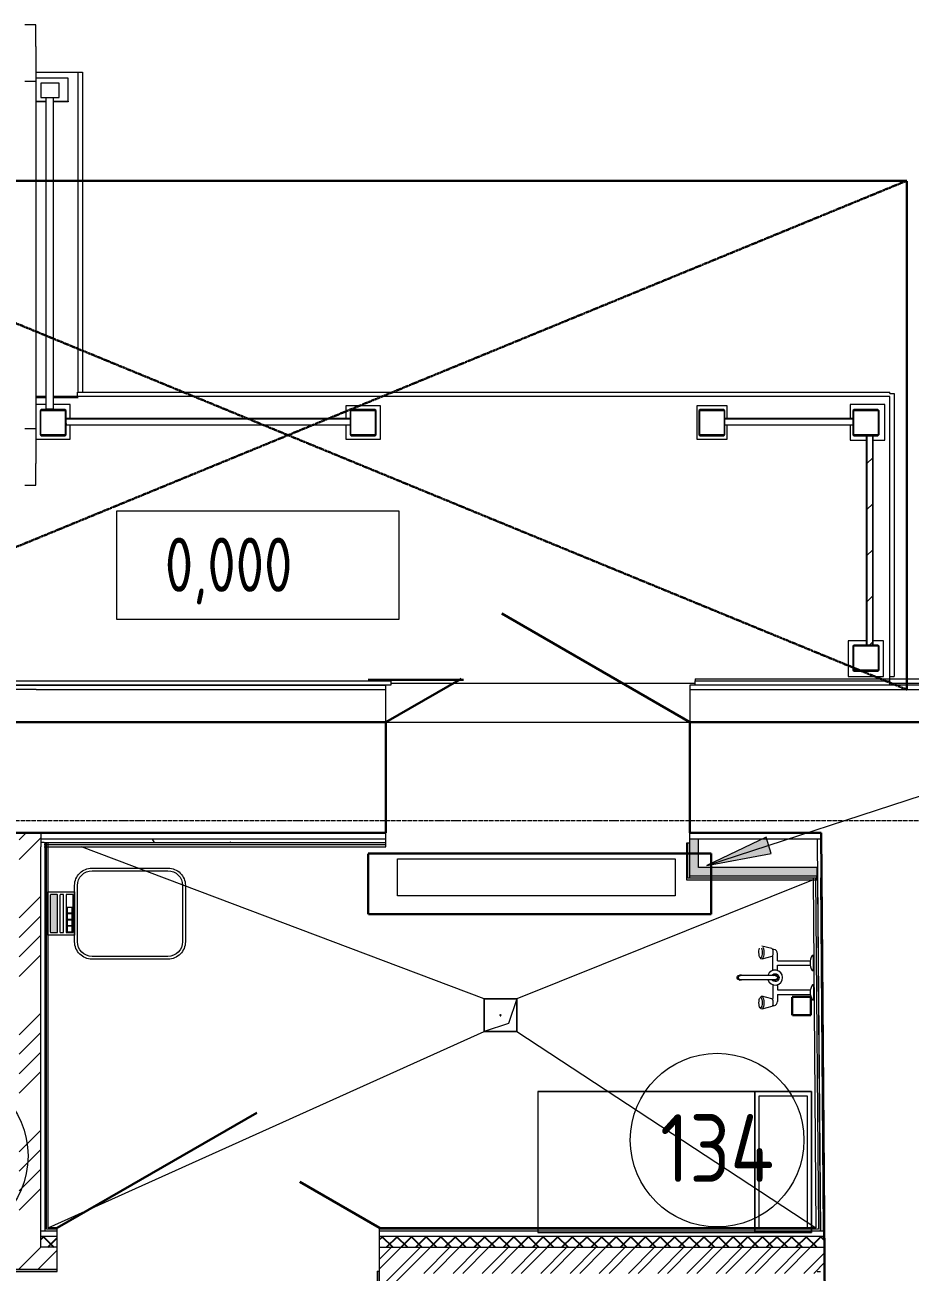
# Model space of a CAD drawing. Header units: millimetres. Extents: x -42533 to 645315, y 3457 to 82611.
# Drawn here: x 77898 to 81975, y 73440 to 79187 of the extents above; entities that cross this region are included whole.
import ezdxf

# ---------------------------------------------------------------- set-up
doc = ezdxf.new("R2010")
doc.units = ezdxf.units.MM
doc.linetypes.add('ADSK_Линия сетки', pattern=[25, 20, -2.5, 0, -2.5])
doc.linetypes.add('ADSK_Штриховая_ш3 п1_5', pattern=[4.5, 3, -1.5])
for name, color, linetype, lineweight in [('Аннотация', 7, 'Continuous', 18), ('Двери', 7, 'Continuous', 9), ('Обобщенные модели', 7, 'Continuous', 18), ('Оборудование', 7, 'Continuous', 18), ('Ограждение', 7, 'Continuous', 9), ('Оси', 253, 'Continuous', 9), ('Отметки', 7, 'Continuous', 9), ('Перекрытие', 7, 'Continuous', 18), ('Пищ_ОБорудование', 7, 'Continuous', 0), ('Стены внутренние', 7, 'Continuous', 18), ('Стены наружные', 7, 'Continuous', 18), ('Стены несущие', 7, 'Continuous', 30), ('Стены отделка', 7, 'Continuous', 30), ('Стены штриховка', 7, 'Continuous', 9), ('ТХ', 5, 'Continuous', 0), ('ШТРИХОВКА', 252, 'Continuous', 15)]:
    doc.layers.add(name, color=color, linetype=linetype, lineweight=lineweight)
doc.layers.add('Линии', color=7, linetype='Continuous', lineweight=9, true_color=0x00a600)
doc.layers.add('Тонкая', color=7, linetype='Continuous')
doc.layers.add('ЭОМ_Лотки рабочие', color=5, linetype='Continuous')
doc.styles.add('GOST Common', font='GOST_Common.ttf', dxfattribs={"width": 0.9, "height": 350})
doc.styles.add('GOST Common_3', font='GOST_Common.ttf', dxfattribs={"width": 0.8, "height": 350})
pattern_1 = [(0, (557.2, 188.9), (406.4, 101.6), [33.528, -271.272, 33.528, -271.272, -1625.6]), (0, (557.2, 188.9), (406.4, 101.6), [-609.6, 33.528, -576.072, 33.528, -271.272, -711.2]), (0, (557.2, 188.9), (406.4, 101.6), [-1524, 33.528, -169.672, 33.528, -474.472]), (120, (709.6, 239.7), (-291.18818, 301.15272), [33.528, -271.272, 33.528, -271.272, -1625.6]), (120, (709.6, 239.7), (-291.18818, 301.15272), [-609.6, 33.528, -576.072, 33.528, -271.272, -711.2]), (120, (709.6, 239.7), (-291.18818, 301.15272), [-1524, 33.528, -169.672, 33.528, -474.472]), (240, (760.4, 442.9), (-115.21182, -402.75272), [33.528, -271.272, 33.528, -271.272, -1625.6]), (240, (760.4, 442.9), (-115.21182, -402.75272), [-609.6, 33.528, -576.072, 33.528, -271.272, -711.2]), (240, (760.4, 442.9), (-115.21182, -402.75272), [-1524, 33.528, -169.672, 33.528, -474.472])]
pattern_2 = [(45, (557.2, 188.9), (-106.06602, 106.06602), [])]

# ---------------------------------------------------------------- blocks, each defined once
blk = doc.blocks.new('ТХ пищеблок....')
at = {"layer": 'Пищ_ОБорудование', "linetype": 'Continuous', "lineweight": 0}
blk.add_hatch(color=8, dxfattribs=at).paths.add_polyline_path([(5100.8, 29524.9, -0.414214), (5102.8, 29526.9), (5132.2, 29526.9, -0.414214), (5134.2, 29524.9), (5134.2, 29354.1, -0.414214), (5132.2, 29352.1), (5102.8, 29352.1, -0.414214), (5100.8, 29354.1)], flags=0)
at = {"layer": 'Оборудование', "color": 8}
for p, q in [((6700.2, 29691.8), (7980.2, 29691.8)), ((6700.2, 29521.8), (6700.2, 29691.8)), ((7980.2, 29691.8), (7980.2, 29521.8)), ((7980.2, 29521.8), (6700.2, 29521.8))]:
    blk.add_line(p, q, dxfattribs=at)
blk.add_lwpolyline([(7347, 28619.3), (7347, 27969.3), (8607, 27969.3), (8607, 28619.3), (7347, 28619.3), (8347, 28619.3), (8347, 27969.3)], dxfattribs=at)
for points in [[(8347, 27969.3), (8347, 28619.3), (8607, 28619.3), (8607, 27969.3)], [(8367, 27989.3), (8367, 28599.3), (8587, 28599.3), (8587, 27989.3)]]:
    blk.add_lwpolyline(points, close=True, dxfattribs=at)
at = {"layer": 'Пищ_ОБорудование', "color": 8, "linetype": 'Continuous', "lineweight": 0, "flags": 128}
for points in [[(5723, 29569.5), (5723, 29309.5, -0.414214), (5643, 29229.5), (5293, 29229.5, -0.414214), (5213, 29309.5), (5213, 29569.5, -0.414214), (5293, 29649.5), (5643, 29649.5, -0.414214)], [(5710, 29569.5), (5710, 29309.5, -0.414214), (5643, 29242.5), (5293, 29242.5, -0.414214), (5226, 29309.5), (5226, 29569.5, -0.414214), (5293, 29636.5), (5643, 29636.5, -0.414214)], [(5100.8, 29524.9), (5100.8, 29354.1, 0.414214), (5102.8, 29352.1), (5132.2, 29352.1, 0.414214), (5134.2, 29354.1), (5134.2, 29524.9, 0.414214), (5132.2, 29526.9), (5102.8, 29526.9, 0.414214)], [(5145.4, 29524.9), (5145.4, 29354.1, 0.414214), (5147.4, 29352.1), (5160.1, 29352.1, 0.414214), (5162.1, 29354.1), (5162.1, 29524.9, 0.414214), (5160.1, 29526.9), (5147.4, 29526.9, 0.414214)], [(5173.2, 29524.9), (5173.2, 29354.1, 0.414214), (5175.2, 29352.1), (5204.7, 29352.1, 0.414214), (5206.7, 29354.1), (5206.7, 29524.9, 0.414214), (5204.7, 29526.9), (5175.2, 29526.9, 0.414214)]]:
    blk.add_lwpolyline(points, format="xyb", close=True, dxfattribs=at)
for points in [[(5088, 29539.5), (5213, 29539.5), (5213, 29339.5), (5088, 29339.5)], [(5177.9, 29467.2), (5177.9, 29442.5), (5201.7, 29442.5), (5201.7, 29467.2)], [(5177.9, 29438.4), (5177.9, 29413.7), (5201.7, 29413.7), (5201.7, 29438.4)], [(5177.9, 29409.6), (5177.9, 29384.9), (5201.7, 29384.9), (5201.7, 29409.6)], [(5177.9, 29380.8), (5177.9, 29356.1), (5201.7, 29356.1), (5201.7, 29380.8)]]:
    blk.add_lwpolyline(points, close=True, dxfattribs=at)
at = {"layer": 'ТХ', "color": 8, "linetype": 'Continuous'}
for p, q in [((8365.4, 29259.9), (8365.7, 29267.4)), ((8365.8, 29252.5), (8365.4, 29259.9)), ((8365.7, 29267.4), (8366.7, 29274.1)), ((8366.9, 29245.8), (8365.8, 29252.5)), ((8366.7, 29274.1), (8368.4, 29279.4)), ((8377.1, 29279.5), (8378.8, 29274.2)), ((8424.3, 29278.3), (8378.4, 29290.1)), ((8378.8, 29274.2), (8379.9, 29267.5)), ((8380, 29252.6), (8379, 29245.8)), ((8379.9, 29267.5), (8380.3, 29260)), ((8380.3, 29260), (8380, 29252.6)), ((8383.9, 29284.4), (8386, 29277.8)), ((8386, 29277.8), (8387.4, 29269.4)), ((8387.5, 29250.7), (8386.2, 29242.3)), ((8387.4, 29269.4), (8387.9, 29260.1)), ((8387.9, 29260.1), (8387.5, 29250.7)), ((8424.3, 29278.3), (8426.1, 29277.5)), ((8426.1, 29277.5), (8427.6, 29274.9)), ((8427.6, 29274.9), (8428.9, 29270.9)), ((8434.6, 29274.6), (8427.8, 29274.3)), ((8428.9, 29270.9), (8429.7, 29265.9)), ((8429.8, 29254.7), (8429, 29249.7)), ((8429.7, 29265.9), (8430, 29260.3)), ((8430, 29260.3), (8429.8, 29254.7)), ((8451.1, 29222.3), (8451.1, 29254)), ((8368.6, 29240.5), (8366.9, 29245.8)), ((8370.7, 29237), (8368.6, 29240.5)), ((8375.9, 29231.3), (8370.7, 29237)), ((8373, 29235.9), (8370.7, 29237)), ((8375.3, 29237.1), (8373, 29235.9)), ((8377.3, 29240.5), (8375.3, 29237.1)), ((8378.7, 29229.9), (8375.9, 29231.3)), ((8379, 29245.8), (8377.3, 29240.5)), ((8424.5, 29242.2), (8378.7, 29229.9)), ((8381.6, 29231.4), (8378.7, 29229.9)), ((8384.2, 29235.7), (8381.6, 29231.4)), ((8386.2, 29242.3), (8384.2, 29235.7)), ((8426.2, 29243.1), (8424.5, 29242.2)), ((8427.8, 29245.7), (8426.2, 29243.1)), ((8429, 29249.7), (8427.8, 29245.7)), ((8430.2, 29177.7), (8430.2, 29241.1)), ((8450.6, 29201.4), (8602, 29201.4)), ((8451.1, 29222.3), (8602, 29222.3)), ((8451.1, 29177.3), (8451.1, 29201.4)), ((8617.6, 29246.1), (8611.2, 29246.1)), ((8617.6, 29177.5), (8617.6, 29246.1)), ((8440.1, 29154.7), (8280.4, 29154.7)), ((8611.2, 29177.5), (8617.6, 29177.5)), ((8440.1, 29134.2), (8280.4, 29134.2)), ((8430.2, 29111.2), (8430.2, 29047.8)), ((8450.6, 29087.6), (8602.4, 29087.6)), ((8451.1, 29111.7), (8451.1, 29087.6)), ((8618, 29111.4), (8611.7, 29111.4)), ((8618, 29042.8), (8618, 29111.4)), ((8365.4, 29028.7), (8365.8, 29036.1)), ((8365.9, 29021.3), (8365.4, 29028.7)), ((8365.8, 29036.1), (8366.8, 29042.9)), ((8367, 29014.5), (8365.9, 29021.3)), ((8366.8, 29042.9), (8368.4, 29048.2)), ((8368.4, 29048.2), (8370.5, 29051.6)), ((8375.6, 29057.4), (8370.5, 29051.6)), ((8370.5, 29051.6), (8372.8, 29052.8)), ((8372.8, 29052.8), (8375.1, 29051.7)), ((8375.1, 29051.7), (8377.2, 29048.3)), ((8375.6, 29057.4), (8378.5, 29058.9)), ((8377.2, 29048.3), (8378.8, 29042.9)), ((8424.4, 29047.1), (8378.5, 29058.9)), ((8378.5, 29058.9), (8381.3, 29057.4)), ((8378.8, 29042.9), (8379.9, 29036.2)), ((8380, 29021.3), (8379, 29014.6)), ((8379.9, 29036.2), (8380.3, 29028.8)), ((8380.3, 29028.8), (8380, 29021.3)), ((8381.3, 29057.4), (8384, 29053.2)), ((8384, 29053.2), (8386.1, 29046.5)), ((8386.1, 29046.5), (8387.4, 29038.1)), ((8387.4, 29038.1), (8387.9, 29028.8)), ((8387.9, 29028.8), (8387.5, 29019.5)), ((8424.4, 29047.1), (8426.1, 29046.2)), ((8426.1, 29046.2), (8427.7, 29043.7)), ((8427.7, 29043.7), (8428.9, 29039.7)), ((8428.9, 29039.7), (8429.8, 29034.6)), ((8429.8, 29023.5), (8429, 29018.4)), ((8429.8, 29034.6), (8430.1, 29029.1)), ((8430.1, 29029.1), (8429.8, 29023.5)), ((8451.1, 29066.7), (8451.1, 29035)), ((8451.1, 29066.7), (8602.4, 29066.7)), ((8611.7, 29042.8), (8618, 29042.8)), ((8368.6, 29009.2), (8367, 29014.5)), ((8370.7, 29005.8), (8368.6, 29009.2)), ((8375.9, 29000.1), (8370.7, 29005.8)), ((8373, 29004.6), (8370.7, 29005.8)), ((8375.3, 29005.8), (8373, 29004.6)), ((8377.4, 29009.3), (8375.3, 29005.8)), ((8378.8, 28998.6), (8375.9, 29000.1)), ((8379, 29014.6), (8377.4, 29009.3)), ((8424.6, 29011), (8378.8, 28998.6)), ((8381.7, 29000.1), (8378.8, 28998.6)), ((8384.2, 29004.4), (8381.7, 29000.1)), ((8386.3, 29011.1), (8384.2, 29004.4)), ((8387.5, 29019.5), (8386.3, 29011.1)), ((8426.3, 29011.8), (8424.6, 29011)), ((8427.8, 29014.4), (8426.3, 29011.8)), ((8429, 29018.4), (8427.8, 29014.4)), ((8434.6, 29014.3), (8427.9, 29014.6))]:
    blk.add_line(p, q, dxfattribs=at)
for centre, radius, start, end in [((8430.3, 29254.3), 20.8, 358.98326, 78.22335), ((8424.8, 29240.8), 5.42, 3.03191, 57.92741), ((8664.3, 29211.8), 63.2, 147.13571, 212.86429), ((8439.9, 29144.5), 34.6, 197.19848, 162.80845), ((8664.8, 29077.1), 63.2, 147.13571, 212.86429), ((8424.8, 29048.1), 5.42, 302.07259, 356.96809), ((8430.3, 29034.6), 20.8, 281.77665, 1.01674)]:
    blk.add_arc(centre, radius, start, end, dxfattribs=at)
at = {"layer": 'ТХ', "color": 8, "linetype": 'Continuous', "extrusion": (0, 0, -1)}
for centre, major_axis, ratio, start_param, end_param in [((8273.9, 29144.5), (0, 10.2), 0.891798, 3.141593, 6.283185), ((8280.4, 29144.5), (0, 12.7), 0.884453, 2.514137, 6.910641), ((8280.4, 29144.5), (0, 10.2), 0.884469, 3.141593, 6.283185), ((8440.1, 29144.5), (-0.4, -18.1), 1, 2.153255, 7.231531), ((8440.1, 29144.5), (-8.52, 8.52), 1, 0.230564, 4.481779), ((8440.1, 29144.5), (-7.24, -7.24), 1, 2.356171, 5.497764)]:
    blk.add_ellipse(centre, major_axis=major_axis, ratio=ratio, start_param=start_param, end_param=end_param, dxfattribs=at)
blk = doc.blocks.new('1 этаж')
at = {"layer": 'Аннотация', "lineweight": 9}
blk.add_hatch(color=8, dxfattribs=at).paths.add_polyline_path([(54847.15, 43027.677), (55144.65, 43082.937), (55120.211, 43158.053)])
at = {"layer": 'Ограждение'}
h = blk.add_hatch(dxfattribs=at)
h.set_pattern_fill('FP_23', color=8, style=0, pattern_type=2)
h.set_pattern_definition(pattern_2)
h.paths.add_polyline_path([(51895.616, 45013.364), (51895.616, 45122.05), (51891.616, 45122.05), (51891.616, 45013.364)])
h.paths.add_polyline_path([(51889.959, 45007.707), (51893.959, 45009.364), (51895.616, 45013.364), (51891.004, 45011.707)])
h.paths.add_polyline_path([(51889.959, 45007.707), (51889.959, 45011.707), (51781.417, 45011.707), (51781.417, 45007.707), (51877.189, 45007.707)])
h.paths.add_polyline_path([(51775.76, 45013.364), (51779.76, 45013.364), (51779.76, 45122.05), (51775.76, 45122.05), (51775.76, 45040.168)])
h.paths.add_polyline_path([(51781.417, 45007.707), (51779.76, 45012.319), (51775.76, 45013.364), (51777.417, 45009.364), (51780.245, 45008.192)])
h.paths.add_polyline_path([(51889.959, 45127.707), (51781.417, 45127.707), (51781.417, 45123.707), (51889.959, 45123.707)])
h.paths.add_polyline_path([(51895.616, 45122.05), (51893.959, 45126.05), (51889.959, 45127.707), (51891.616, 45123.095), (51893.959, 45122.483)])
h.paths.add_polyline_path([(51775.76, 45122.05), (51780.372, 45123.707), (51781.417, 45127.707), (51777.417, 45126.05)])
h = blk.add_hatch(dxfattribs=at)
h.set_pattern_fill('FP_23', color=8, style=0, pattern_type=2)
h.set_pattern_definition(pattern_2)
h.paths.add_polyline_path([(53323.733, 45013.364), (53323.733, 45122.05), (53319.733, 45122.05), (53319.733, 45013.364)])
h.paths.add_polyline_path([(53318.076, 45007.707), (53322.076, 45009.364), (53323.733, 45013.364), (53319.121, 45011.707)])
h.paths.add_polyline_path([(53318.076, 45007.707), (53318.076, 45011.707), (53209.39, 45011.707), (53209.39, 45007.707)])
h.paths.add_polyline_path([(53203.733, 45013.364), (53207.733, 45013.364), (53207.733, 45122.05), (53203.733, 45122.05), (53203.733, 45058.6)])
h.paths.add_polyline_path([(53209.39, 45007.707), (53207.733, 45012.319), (53203.733, 45013.364), (53205.39, 45009.364), (53207.733, 45008.393)])
h.paths.add_polyline_path([(53318.076, 45127.707), (53209.39, 45127.707), (53209.39, 45123.707), (53318.076, 45123.707)])
h.paths.add_polyline_path([(53323.733, 45122.05), (53322.076, 45126.05), (53318.076, 45127.707), (53319.733, 45123.095), (53322.076, 45122.483)])
h.paths.add_polyline_path([(53203.733, 45122.05), (53208.345, 45123.707), (53209.39, 45127.707), (53205.39, 45126.05)])
h = blk.add_hatch(dxfattribs=at)
h.set_pattern_fill('FP_23', color=8, style=0, pattern_type=2)
h.set_pattern_definition(pattern_2)
h.paths.add_polyline_path([(54930.76, 45013.364), (54930.76, 45122.05), (54926.76, 45122.05), (54926.76, 45013.364)])
h.paths.add_polyline_path([(54925.103, 45007.707), (54929.103, 45009.364), (54930.76, 45013.364), (54926.148, 45011.707)])
h.paths.add_polyline_path([(54925.103, 45007.707), (54925.103, 45011.707), (54816.417, 45011.707), (54816.417, 45007.707)])
h.paths.add_polyline_path([(54810.76, 45013.364), (54814.76, 45013.364), (54814.76, 45122.05), (54810.76, 45122.05), (54810.76, 45059.099)])
h.paths.add_polyline_path([(54816.417, 45007.707), (54814.76, 45012.319), (54810.76, 45013.364), (54812.417, 45009.364)])
h.paths.add_polyline_path([(54816.417, 45127.707), (54816.417, 45123.707), (54925.103, 45123.707), (54925.103, 45127.707)])
h.paths.add_polyline_path([(54810.76, 45122.05), (54815.372, 45123.707), (54816.417, 45127.707), (54812.417, 45126.05)])
h.paths.add_polyline_path([(54930.76, 45122.05), (54929.103, 45126.05), (54925.103, 45127.707), (54926.76, 45123.095), (54929.103, 45122.483)])
h = blk.add_hatch(dxfattribs=at)
h.set_pattern_fill('FP_23', color=8, style=0, pattern_type=2)
h.set_pattern_definition(pattern_2)
h.paths.add_polyline_path([(55587.419, 45007.707), (55635.103, 45007.707), (55635.103, 45011.707), (55526.417, 45011.707), (55526.417, 45007.707), (55586.859, 45007.707)])
h.paths.add_polyline_path([(55640.76, 45013.364), (55640.76, 45122.05), (55636.76, 45122.05), (55636.76, 45013.364)])
h.paths.add_polyline_path([(55635.103, 45007.707), (55639.103, 45009.364), (55640.76, 45013.364), (55636.148, 45011.707)])
h.paths.add_polyline_path([(55520.76, 45013.364), (55524.76, 45013.364), (55524.76, 45122.05), (55520.76, 45122.05), (55520.76, 45059.099)])
h.paths.add_polyline_path([(55526.417, 45007.707), (55524.76, 45012.319), (55520.76, 45013.364), (55522.417, 45009.364)])
h.paths.add_polyline_path([(55635.103, 45127.707), (55526.417, 45127.707), (55526.417, 45123.707), (55635.103, 45123.707)])
h.paths.add_polyline_path([(55640.76, 45122.05), (55639.103, 45126.05), (55635.103, 45127.707), (55636.76, 45123.095), (55639.103, 45122.483)])
h.paths.add_polyline_path([(55520.76, 45122.05), (55525.372, 45123.707), (55526.417, 45127.707), (55522.417, 45126.05)])
h = blk.add_hatch(dxfattribs=at)
h.set_pattern_fill('FP_23', color=8, style=0, pattern_type=2)
h.set_pattern_definition(pattern_2)
h.paths.add_polyline_path([(55585.165, 44042.707), (55612.184, 44042.707), (55612.184, 45007.707), (55585.165, 45007.707), (55585.165, 44199.24)])
h = blk.add_hatch(dxfattribs=at)
h.set_pattern_fill('FP_23', color=8, style=0, pattern_type=2)
h.set_pattern_definition(pattern_2)
h.paths.add_polyline_path([(55640.76, 43928.364), (55640.76, 44037.05), (55636.76, 44037.05), (55636.76, 43928.364)])
h.paths.add_polyline_path([(55635.103, 43922.707), (55639.103, 43924.364), (55640.76, 43928.364), (55636.148, 43926.707)])
h.paths.add_polyline_path([(55635.103, 43922.707), (55635.103, 43926.707), (55526.417, 43926.707), (55526.417, 43922.707), (55571.74, 43922.707)])
h.paths.add_polyline_path([(55520.76, 43928.364), (55524.76, 43928.364), (55524.76, 44037.05), (55520.76, 44037.05)])
h.paths.add_polyline_path([(55526.417, 43922.707), (55524.76, 43927.319), (55520.76, 43928.364), (55522.417, 43924.364)])
h.paths.add_polyline_path([(55635.103, 44042.707), (55526.417, 44042.707), (55526.417, 44038.707), (55635.103, 44038.707)])
h.paths.add_polyline_path([(55640.76, 44037.05), (55639.103, 44041.05), (55635.103, 44042.707), (55636.76, 44038.095)])
h.paths.add_polyline_path([(55520.76, 44037.05), (55525.372, 44038.707), (55526.417, 44042.707), (55522.417, 44041.05), (55521.369, 44038.521)])
at = {"layer": 'Стены внутренние', "lineweight": 9}
h = blk.add_hatch(dxfattribs=at)
h.set_pattern_fill('FP_12', color=8, style=0, pattern_type=2)
h.set_pattern_definition(pattern_1)
h.paths.add_polyline_path([(51779.336, 43132.707), (53369.201, 43132.707), (53369.201, 43147.707), (51779.336, 43147.707)])
at = {"layer": 'Стены внутренние'}
for points in [[(54809.201, 43017.707), (54809.201, 43147.707), (54769.201, 43147.707), (54769.201, 43017.707)], [(55355.223, 42977.707), (55355.506, 42977.707), (55355.223, 43017.707), (54769.201, 43017.707), (54769.201, 42977.707), (55043.947, 42977.707)]]:
    blk.add_hatch(color=8, dxfattribs=at).paths.add_polyline_path(points)
at = {"layer": 'Стены внутренние', "lineweight": 9}
h = blk.add_hatch(dxfattribs=at)
h.set_pattern_fill('FP_12', color=8, style=0, pattern_type=2)
h.set_pattern_definition(pattern_1)
h.paths.add_polyline_path([(55386.254, 37456.264), (55401.253, 37456.385), (55371.3, 41159.899), (55356.301, 41159.777), (55385.067, 37603.034)])
at = {"layer": 'Стены штриховка'}
h = blk.add_hatch(dxfattribs=at)
h.set_pattern_fill('ANSI34', color=8, scale=20)
h.set_pattern_definition([(45, (-31496.66, 188.9), (-269.4077, 269.4077), []), (45, (-31406.86, 188.9), (-269.4077, 269.4077), []), (45, (-31317.06, 188.9), (-269.4077, 269.4077), []), (45, (-31227.26, 188.9), (-269.4077, 269.4077), [])])
h.paths.add_polyline_path([(50514.336, 41167.707), (50514.336, 41267.707), (50399.336, 41267.707), (50399.336, 41167.707)])
h.paths.add_polyline_path([(46579.055, 41267.707), (46579.055, 41167.707), (47185.157, 41167.707), (47185.157, 41267.707)])
h.paths.add_polyline_path([(48829.336, 41167.707), (48829.336, 41267.707), (48115.157, 41267.707), (48115.157, 41167.707)])
h.paths.add_polyline_path([(51855.157, 41167.707), (51855.157, 41267.707), (51779.336, 41267.707), (51779.336, 43177.707), (51679.336, 43177.707), (51679.336, 41267.707), (51544.336, 41267.707), (51544.336, 41167.707)])
h = blk.add_hatch(dxfattribs=at)
h.set_pattern_fill('ANSI32', color=8, scale=10)
h.set_pattern_definition([(45, (-31496.66, 188.9), (-67.35192, 67.35192), []), (45, (-31451.76, 188.9), (-67.35192, 67.35192), [])])
h.paths.add_polyline_path([(48180.157, 39580.594), (48705.157, 39580.594), (48705.157, 39700.594), (48060.157, 39700.594), (48060.157, 37262.867), (48180.157, 37260.838)])
h.paths.add_polyline_path([(49875.157, 39580.594), (50447.657, 39580.594), (50447.657, 39700.594), (49635.157, 39700.594), (49635.157, 39580.594), (49755.157, 39580.594), (49755.157, 37234.2), (49875.157, 37232.17)])
h.paths.add_polyline_path([(51953.917, 39700.594), (51377.657, 39700.594), (51377.657, 39580.594), (51495.157, 39580.594), (51495.157, 37204.771), (51615.157, 37202.741), (51615.157, 39580.594), (51953.917, 39580.594)])
h.paths.add_polyline_path([(53340.157, 39700.594), (53328.157, 39700.594), (52883.917, 39700.594), (52883.917, 39580.594), (53340.157, 39580.594)])
h.paths.add_polyline_path([(53340.157, 41017.707), (53460.157, 41017.707), (53460.157, 41147.707), (55390.68, 41147.707), (55389.709, 41267.707), (53340.157, 41267.707)])
h.paths.add_polyline_path([(53460.157, 39987.707), (53340.157, 39987.707), (53340.157, 37193.569), (53340.496, 37193.563), (53460.157, 37177.015)])
at = {"layer": 'Тонкая', "transparency": 33554687}
h = blk.add_hatch(dxfattribs=at)
h.set_pattern_fill('ANSI37', color=8, scale=15, angle=90)
h.set_pattern_definition([(135, (-31261.663, 188.9), (-33.67596, -33.67596), []), (225, (-31261.663, 188.9), (33.67596, -33.67596), [])])
h.paths.add_polyline_path([(51855.157, 41317.707), (51779.336, 41317.707), (51779.336, 41267.707), (51855.157, 41267.707)])
h = blk.add_hatch(dxfattribs=at)
h.set_pattern_fill('ANSI37', color=8, scale=15, angle=90)
h.set_pattern_definition([(135, (-29700.84, 188.9), (-33.67596, -33.67596), []), (225, (-29700.84, 188.9), (33.67596, -33.67596), [])])
h.paths.add_polyline_path([(55390.429, 41267.707), (55390.024, 41317.707), (53340.157, 41317.707), (53340.157, 41267.707)])
at = {"layer": 'Аннотация', "color": 8, "lineweight": 20}
for p, q in [((52129.222, 44161.415), (52129.222, 44661.415)), ((52129.222, 44661.415), (53429.222, 44661.415)), ((53429.222, 44661.415), (53429.222, 44161.415)), ((53429.222, 44161.415), (52129.222, 44161.415))]:
    blk.add_line(p, q, dxfattribs=at)
at = {"layer": 'Аннотация', "color": 8, "lineweight": 9}
for p, q in [((54847.15, 43027.677), (57000.757, 43728.364)), ((55120.211, 43158.053), (54847.15, 43027.677)), ((55144.65, 43082.937), (55120.211, 43158.053)), ((54847.15, 43027.677), (55144.65, 43082.937))]:
    blk.add_line(p, q, dxfattribs=at)
at = {"layer": 'Двери', "color": 8, "lineweight": 30}
for p, q in [((54769.201, 43687.707), (53903.175, 44187.707)), ((53369.201, 43687.707), (53715.611, 43887.707)), ((51855.157, 41357.707), (52773.763, 41888.064)), ((53340.157, 41357.707), (52972.715, 41569.85))]:
    blk.add_line(p, q, dxfattribs=at)
at = {"layer": 'Линии', "color": 8, "linetype": 'ADSK_Штриховая_ш3 п1_5', "lineweight": 30}
for p, q in [((55768.181, 46182.425), (50068.181, 46182.425)), ((55768.181, 46182.425), (50068.181, 43837.707)), ((50068.181, 46182.425), (55768.181, 43837.707)), ((55768.181, 43837.707), (55768.181, 46182.425)), ((53287.117, 43882.425), (53727.117, 43882.425)), ((53287.117, 43082.902), (54867.117, 43082.902)), ((53287.117, 42802.902), (53287.117, 43082.902)), ((54867.117, 43082.902), (54867.117, 42802.902)), ((54867.117, 42802.902), (53287.117, 42802.902)), ((55240.501, 42421.855), (55326.779, 42421.855)), ((55240.501, 42336.933), (55240.501, 42421.855)), ((55326.779, 42421.855), (55326.779, 42336.933)), ((55326.779, 42336.933), (55240.501, 42336.933))]:
    blk.add_line(p, q, dxfattribs=at)
at = {"layer": 'Линии', "color": 8}
for centre in [(54894.976, 41761.774), (51320.533, 41688.677)]:
    blk.add_circle(centre, 400, dxfattribs=at)
at = {"layer": 'Обобщенные модели', "color": 8}
for p, q in [((53821.766, 42262.312), (53821.766, 42412.312)), ((53821.766, 42412.312), (53971.766, 42412.312)), ((53971.766, 42412.312), (53821.766, 42412.312)), ((53821.766, 42412.312), (53821.766, 42262.312)), ((53971.766, 42412.312), (53934.266, 42299.812)), ((53971.766, 42412.312), (53971.766, 42262.312)), ((53971.766, 42262.312), (53971.766, 42412.312)), ((53934.266, 42299.812), (53821.766, 42262.312)), ((53971.766, 42262.312), (53821.766, 42262.312)), ((53821.766, 42262.312), (53971.766, 42262.312))]:
    blk.add_line(p, q, dxfattribs=at)
for start, end in [(0, 180), (120, 180), (180, 0), (240, 345), (15, 90)]:
    blk.add_arc((53896.766, 42337.312), 2.5, start, end, dxfattribs=at)
at = {"layer": 'Ограждение', "color": 8}
for p, q in [((51756.064, 46900.462), (51706.064, 46900.462)), ((51756.064, 46800.462), (51756.064, 46900.462)), ((51756.064, 46800.462), (51756.064, 46640.462)), ((51756.064, 46640.462), (51706.064, 46640.462)), ((51905.456, 46655.519), (51756.064, 46655.519)), ((51756.064, 46640.462), (51756.064, 45040.168)), ((51863.95, 46631.662), (51778.831, 46631.662)), ((51778.831, 46631.662), (51778.831, 46566.246)), ((51863.95, 46566.246), (51863.95, 46631.662)), ((51905.456, 46548.598), (51905.456, 46655.519)), ((51756.064, 46548.598), (51804.064, 46548.598)), ((51778.831, 46566.246), (51863.95, 46566.246)), ((51804.064, 45130.193), (51804.064, 46566.246)), ((51836.064, 46566.246), (51836.064, 45130.193)), ((51836.064, 46548.598), (51905.456, 46548.598)), ((51905.456, 46548.598), (51905.456, 46545.874)), ((51804.064, 46545.874), (51756.064, 46545.874)), ((51905.456, 46545.874), (51836.064, 46545.874)), ((51804.064, 45150.989), (51756.064, 45150.989)), ((51914.809, 45150.989), (51836.064, 45150.989)), ((51914.809, 45088.277), (51914.809, 45150.989)), ((53344.134, 45145.546), (53183.733, 45145.546)), ((53183.733, 45145.546), (53183.733, 45088.271)), ((53344.134, 44992.083), (53344.134, 45145.546)), ((54941.323, 45145.546), (54800.76, 45145.546)), ((54800.76, 45145.546), (54800.76, 44992.083)), ((54941.323, 45088.277), (54941.323, 45145.546)), ((55667.328, 45151.707), (55507.936, 45151.707)), ((55507.936, 45151.707), (55507.936, 45088.268)), ((55667.328, 44986.726), (55667.328, 45151.707)), ((51895.76, 45088.429), (51895.76, 45084.298)), ((51895.76, 45088.429), (53203.733, 45088.429)), ((51895.76, 45063.429), (51895.76, 45084.298)), ((53203.733, 45084.298), (51895.76, 45084.298)), ((51895.76, 45063.429), (51895.76, 45058.429)), ((51895.76, 45058.429), (53203.733, 45058.429)), ((51914.809, 44992.083), (51914.809, 45058.607)), ((53183.733, 45058.6), (53183.733, 44992.083)), ((54930.76, 45088.429), (55520.76, 45088.429)), ((55520.76, 45084.298), (54930.76, 45084.298)), ((54930.76, 45058.429), (55520.76, 45058.429)), ((54941.323, 44992.083), (54941.323, 45058.609)), ((55507.936, 45058.6), (55507.936, 44986.726)), ((51706.064, 45040.168), (51756.064, 45040.168)), ((51756.064, 45040.168), (51756.064, 44880.168)), ((55583.713, 44042.707), (55583.713, 45007.707)), ((55613.713, 44042.707), (55613.713, 45007.707)), ((51756.064, 44992.083), (51914.809, 44992.083)), ((53183.733, 44992.083), (53344.134, 44992.083)), ((54800.76, 44992.083), (54941.323, 44992.083)), ((55507.936, 44986.726), (55583.828, 44986.726)), ((55613.612, 44986.726), (55667.328, 44986.726)), ((51756.064, 44780.168), (51756.064, 44880.168)), ((51706.064, 44780.168), (51756.064, 44780.168)), ((55583.822, 44062.707), (55498.713, 44062.707)), ((55498.713, 44062.707), (55498.713, 43897.707)), ((55660.76, 44062.707), (55613.606, 44062.707)), ((55660.76, 43897.707), (55660.76, 44062.707)), ((55498.713, 43897.707), (55660.76, 43897.707))]:
    blk.add_line(p, q, dxfattribs=at)
at = {"layer": 'Ограждение', "color": 8, "lineweight": 18}
for p, q in [((51775.76, 45122.05), (51775.76, 45013.364)), ((51779.76, 45013.364), (51779.76, 45122.05)), ((51889.959, 45127.707), (51781.417, 45127.707)), ((51781.417, 45123.707), (51889.959, 45123.707)), ((51804.064, 45130.193), (51804.064, 45127.707)), ((51836.064, 45130.193), (51804.064, 45130.193)), ((51804.064, 45127.707), (51836.064, 45127.707)), ((51836.064, 45127.707), (51836.064, 45130.193)), ((51891.616, 45122.05), (51891.616, 45013.364)), ((51895.616, 45013.364), (51895.616, 45122.05)), ((53203.733, 45122.05), (53203.733, 45013.364)), ((53207.733, 45013.364), (53207.733, 45122.05)), ((53318.076, 45127.707), (53209.39, 45127.707)), ((53209.39, 45123.707), (53318.076, 45123.707)), ((53319.733, 45122.05), (53319.733, 45013.364)), ((53323.733, 45013.364), (53323.733, 45122.05)), ((54810.76, 45122.05), (54810.76, 45013.364)), ((54814.76, 45013.364), (54814.76, 45122.05)), ((54925.103, 45127.707), (54816.417, 45127.707)), ((54816.417, 45123.707), (54925.103, 45123.707)), ((54926.76, 45122.05), (54926.76, 45013.364)), ((54930.76, 45013.364), (54930.76, 45122.05)), ((55520.76, 45122.05), (55520.76, 45013.364)), ((55524.76, 45013.364), (55524.76, 45122.05)), ((55635.103, 45127.707), (55526.417, 45127.707)), ((55526.417, 45123.707), (55635.103, 45123.707)), ((55636.76, 45122.05), (55636.76, 45013.364)), ((55640.76, 45013.364), (55640.76, 45122.05)), ((51889.959, 45011.707), (51781.417, 45011.707)), ((51781.417, 45007.707), (51889.959, 45007.707)), ((53318.076, 45011.707), (53209.39, 45011.707)), ((53209.39, 45007.707), (53318.076, 45007.707)), ((54925.103, 45011.707), (54816.417, 45011.707)), ((54816.417, 45007.707), (54925.103, 45007.707)), ((55635.103, 45011.707), (55526.417, 45011.707)), ((55526.417, 45007.707), (55635.103, 45007.707)), ((55612.184, 45007.707), (55585.165, 45007.707)), ((55585.165, 45007.707), (55585.165, 44042.707)), ((55612.184, 44042.707), (55612.184, 45007.707)), ((55520.76, 44037.05), (55520.76, 43928.364)), ((55524.76, 43928.364), (55524.76, 44037.05)), ((55635.103, 44042.707), (55526.417, 44042.707)), ((55526.417, 44038.707), (55635.103, 44038.707)), ((55585.165, 44042.707), (55612.184, 44042.707)), ((55636.76, 44037.05), (55636.76, 43928.364)), ((55640.76, 43928.364), (55640.76, 44037.05)), ((55635.103, 43926.707), (55526.417, 43926.707)), ((55526.417, 43922.707), (55635.103, 43922.707))]:
    blk.add_line(p, q, dxfattribs=at)
for centre, radius, start, end in [((51781.417, 45122.05), 5.657, 90, 180), ((51781.417, 45122.05), 1.657, 90, 180), ((51889.959, 45122.05), 5.657, 0, 90), ((51889.959, 45122.05), 1.657, 0, 90), ((53209.39, 45122.05), 5.657, 90, 180), ((53209.39, 45122.05), 1.657, 90, 180), ((53318.076, 45122.05), 5.657, 0, 90), ((53318.076, 45122.05), 1.657, 0, 90), ((54816.417, 45122.05), 5.657, 90, 180), ((54816.417, 45122.05), 1.657, 90, 180), ((54925.103, 45122.05), 5.657, 0, 90), ((54925.103, 45122.05), 1.657, 0, 90), ((55526.417, 45122.05), 5.657, 90, 180), ((55526.417, 45122.05), 1.657, 90, 180), ((55635.103, 45122.05), 5.657, 0, 90), ((55635.103, 45122.05), 1.657, 0, 90), ((51781.417, 45013.364), 5.657, 180, 270), ((51781.417, 45013.364), 1.657, 180, 270), ((51889.959, 45013.364), 5.657, 270, 0), ((51889.959, 45013.364), 1.657, 270, 0), ((53209.39, 45013.364), 5.657, 180, 270), ((53209.39, 45013.364), 1.657, 180, 270), ((53318.076, 45013.364), 5.657, 270, 0), ((53318.076, 45013.364), 1.657, 270, 0), ((54816.417, 45013.364), 5.657, 180, 270), ((54816.417, 45013.364), 1.657, 180, 270), ((54925.103, 45013.364), 5.657, 270, 0), ((54925.103, 45013.364), 1.657, 270, 0), ((55526.417, 45013.364), 5.657, 180, 270), ((55526.417, 45013.364), 1.657, 180, 270), ((55635.103, 45013.364), 5.657, 270, 0), ((55635.103, 45013.364), 1.657, 270, 0), ((55526.417, 44037.05), 5.657, 90, 180), ((55526.417, 44037.05), 1.657, 90, 180), ((55635.103, 44037.05), 5.657, 0, 90), ((55635.103, 44037.05), 1.657, 0, 90), ((55526.417, 43928.364), 5.657, 180, 270), ((55526.417, 43928.364), 1.657, 180, 270), ((55635.103, 43928.364), 5.657, 270, 0), ((55635.103, 43928.364), 1.657, 270, 0)]:
    blk.add_arc(centre, radius, start, end, dxfattribs=at)
at = {"layer": 'Оси', "color": 8, "linetype": 'ADSK_Линия сетки'}
blk.add_line((-9557.528, 43233.902), (56672.201, 43233.902), dxfattribs=at)
at = {"layer": 'Перекрытие', "color": 8}
for p, q in [((51804.064, 45187.707), (51756.064, 45187.707)), ((51948.26, 45187.707), (51836.064, 45187.707)), ((55690.76, 43857.707), (55690.76, 43897.707)), ((53369.201, 43687.707), (54769.201, 43687.707)), ((53821.766, 42412.312), (51967.336, 43112.707)), ((55337.092, 42961.807), (53971.766, 42412.312)), ((51812.336, 41357.707), (53821.766, 42262.312)), ((53971.766, 42262.312), (55350.379, 41357.707))]:
    blk.add_line(p, q, dxfattribs=at)
at = {"layer": 'Стены внутренние', "color": 8}
for p, q in [((51756.064, 46682.425), (51950.76, 46682.425)), ((51804.064, 45182.425), (51756.064, 45182.425)), ((51950.76, 45182.425), (51836.064, 45182.425))]:
    blk.add_line(p, q, dxfattribs=at)
at = {"layer": 'Стены наружные', "color": 8}
for p, q in [((51950.76, 45207.707), (51950.76, 46682.425)), ((51950.76, 46682.425), (51970.76, 46682.425)), ((51970.76, 46682.425), (51970.76, 45207.707)), ((51948.26, 45207.707), (55690.76, 45207.707)), ((51948.26, 45187.707), (51948.26, 45207.707)), ((55690.76, 45187.707), (51948.26, 45187.707)), ((55690.76, 45202.425), (55690.76, 45207.707)), ((55690.76, 45202.425), (55710.76, 45202.425)), ((55690.76, 43897.707), (55690.76, 45187.707)), ((55710.76, 45202.425), (55710.76, 43897.707)), ((51573.187, 43877.707), (53392.201, 43877.707)), ((53392.201, 43857.707), (53369.201, 43857.707)), ((53392.201, 43877.707), (53392.201, 43857.707)), ((53392.201, 43867.707), (54792.201, 43867.707)), ((54792.201, 43877.707), (55689.81, 43877.707)), ((54792.201, 43877.707), (54792.201, 43857.707)), ((54793.589, 43887.707), (55983.508, 43887.707)), ((54793.589, 43887.707), (54793.589, 43877.678)), ((55689.81, 43877.707), (55689.81, 43858.707)), ((55689.81, 43867.707), (55963.67, 43867.707)), ((55690.76, 43897.707), (55710.76, 43897.707))]:
    blk.add_line(p, q, dxfattribs=at)
at = {"layer": 'Стены несущие', "color": 8}
for p, q in [((51641.187, 43687.707), (53369.201, 43687.707)), ((53369.201, 43177.707), (53369.201, 43687.707)), ((54769.201, 43687.707), (54769.201, 43177.707)), ((54769.201, 43687.707), (55880.154, 43687.707)), ((53369.201, 43177.707), (51629.336, 43177.707)), ((55374.262, 43177.707), (54769.201, 43177.707)), ((55374.262, 43177.707), (55420.682, 37438.117))]:
    blk.add_line(p, q, dxfattribs=at)
at = {"layer": 'Стены отделка', "color": 8, "lineweight": 9}
for p, q in [((53392.201, 43858.707), (51573.187, 43858.707)), ((51641.187, 43857.707), (53369.201, 43857.707)), ((53369.201, 43687.707), (53369.201, 43857.707)), ((56049.504, 43857.707), (54769.201, 43857.707)), ((54769.201, 43857.707), (54769.201, 43687.707)), ((56039.584, 43858.707), (54792.201, 43858.707)), ((51756.971, 43837.707), (51641.187, 43837.707)), ((54769.201, 43837.707), (54929.701, 43837.707)), ((51779.336, 43177.707), (51779.336, 43112.707)), ((53369.201, 43112.707), (53369.201, 43177.707)), ((54769.201, 42969.757), (54769.201, 43177.707)), ((51791.971, 43147.707), (51779.336, 43147.707)), ((51795.236, 43132.707), (51779.336, 43132.707)), ((51795.236, 43112.707), (53369.201, 43112.707)), ((51799.336, 41342.707), (51799.336, 43132.707)), ((51805.336, 41350.707), (51805.336, 43132.707)), ((51812.336, 41357.707), (51812.336, 43132.707)), ((54753.301, 43130.207), (54753.301, 42961.807)), ((54769.201, 43130.207), (54753.301, 43130.207)), ((55355.223, 43147.707), (54769.201, 43147.707)), ((54809.201, 43017.707), (54809.201, 43147.707)), ((55375.222, 43147.911), (55355.223, 43147.749)), ((55355.223, 43147.749), (55369.822, 41342.707)), ((55421.285, 37452.462), (55375.222, 43147.911)), ((55355.506, 43017.707), (54809.201, 43017.707)), ((55355.506, 42977.707), (55355.506, 43017.707)), ((54753.301, 42961.807), (55354.841, 42961.807)), ((55355.506, 42977.707), (54769.201, 42977.707)), ((55337.342, 42969.615), (55350.379, 41357.707)), ((55354.841, 42961.807), (55354.841, 42977.707)), ((55385.501, 41342.707), (55372.341, 42969.899)), ((51855.157, 41357.707), (51812.336, 41357.707)), ((51855.157, 41155.707), (51855.157, 41357.707)), ((55350.379, 41357.707), (53340.157, 41357.707)), ((51544.336, 41155.707), (51855.157, 41155.707)), ((53328.157, 41157.707), (53328.157, 41017.707))]:
    blk.add_line(p, q, dxfattribs=at)
at = {"layer": 'Стены штриховка', "color": 8}
for p, q in [((51756.971, 43837.707), (53369.201, 43837.707)), ((54929.701, 43837.707), (56029.665, 43837.707)), ((51779.336, 41267.707), (51779.336, 43112.707)), ((53369.201, 43147.707), (51791.971, 43147.707)), ((51795.236, 43132.707), (53369.201, 43132.707)), ((51795.236, 43123.707), (53369.201, 43123.707)), ((54760.201, 42968.707), (54760.201, 43130.207)), ((55354.841, 42968.707), (54760.201, 42968.707)), ((55348.341, 42969.704), (55361.436, 41350.707)), ((55357.341, 42969.777), (55370.501, 41342.707)), ((51855.157, 41342.707), (51779.336, 41342.707)), ((51855.157, 41350.707), (51805.336, 41350.707)), ((53340.157, 41017.707), (53340.157, 41357.707)), ((55361.436, 41350.707), (53340.157, 41350.707)), ((55389.822, 41342.707), (53340.157, 41342.707)), ((51855.157, 41317.707), (51779.336, 41317.707)), ((51855.157, 41267.707), (51779.336, 41267.707)), ((55390.024, 41317.707), (53340.157, 41317.707)), ((53340.157, 41267.707), (55390.429, 41267.707)), ((51544.336, 41167.707), (51855.157, 41167.707)), ((51544.336, 41157.707), (51855.157, 41157.707)), ((53328.157, 41157.707), (53340.157, 41157.707)), ((53330.157, 41157.707), (53330.157, 41017.707))]:
    blk.add_line(p, q, dxfattribs=at)
at = {"layer": 'ЭОМ_Лотки рабочие'}
blk.add_blockref('ТХ пищеблок....', (46722.058, 13366.044), dxfattribs=at)
at = {"layer": 'Аннотация', "color": 8, "lineweight": 9, "insert": (54894.976, 41724.826), "char_height": 312.5, "width": 520.21112, "attachment_point": 5, "line_spacing_factor": 1.022766, "style": 'GOST Common'}
blk.add_mtext('134', dxfattribs=at)
at = {"layer": 'Отметки', "color": 8, "lineweight": 20, "insert": (52350.546, 44538.122), "char_height": 250, "width": 1028.82257, "attachment_point": 1, "line_spacing_factor": 1.022761, "style": 'GOST Common_3'}
blk.add_mtext('0,000', dxfattribs=at)

msp = doc.modelspace()

# ---------------------------------------------------------------- block references
at = {"layer": 'ШТРИХОВКА'}
msp.add_blockref('1 этаж', (26191.6, 32286.7), dxfattribs=at)

doc.saveas('drawing.dxf')
